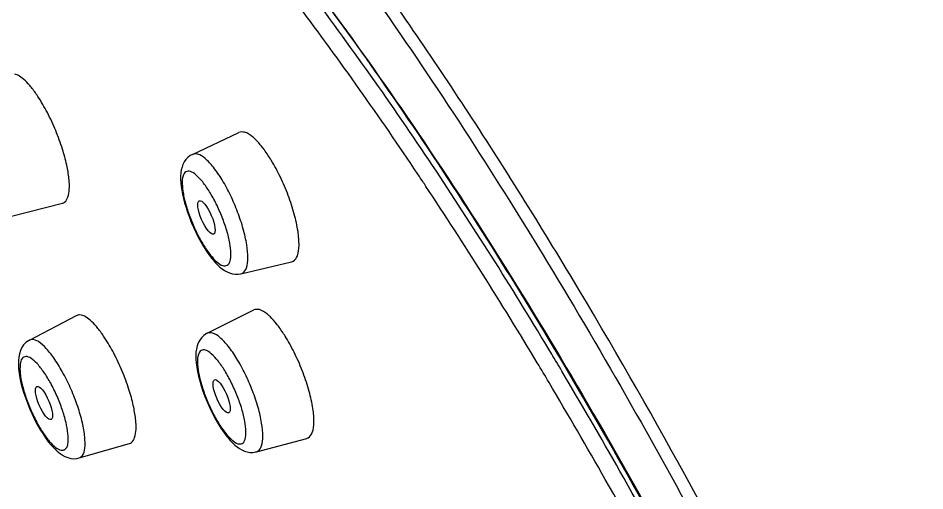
# Model space of a CAD drawing. Extents: x 11295 to 11888, y -24362 to -23942.
# Drawn here: x 11773.76 to 11787.96, y -24095.64 to -24088.24 of the extents above; entities that cross this region are included whole.
import ezdxf

# ---------------------------------------------------------------- set-up
doc = ezdxf.new("R2010")
doc.units = 0
doc.header["$MEASUREMENT"] = 0
doc.layers.get('0').update_dxf_attribs({"linetype": 'CONTINUOUS'})
doc.layers.add('02___PRT_ALL_AXES', color=7, linetype='CONTINUOUS')

msp = doc.modelspace()

# ---------------------------------------------------------------- linework, layer by layer
at = {"color": 7, "linetype": 'Continuous'}
for p, q in [((11773.825, -24089.179), (11773.783, -24089.149)), ((11776.489, -24090.372), (11776.489, -24090.372)), ((11780.145, -24090.872), (11780.12, -24090.833)), ((11776.7, -24091.849), (11776.772, -24091.948)), ((11776.792, -24091.999), (11776.807, -24092.017)), ((11777.248, -24092.24), (11777.248, -24092.24)), ((11774.867, -24092.949), (11774.825, -24092.919)), ((11776.72, -24093.17), (11776.72, -24093.17)), ((11773.936, -24093.278), (11773.921, -24093.286)), ((11773.937, -24093.278), (11773.936, -24093.278)), ((11776.796, -24094.413), (11776.84, -24094.496)), ((11776.84, -24094.496), (11776.886, -24094.577)), ((11776.936, -24094.636), (11777.008, -24094.735)), ((11777.028, -24094.786), (11777.042, -24094.802)), ((11777.491, -24095.024), (11777.491, -24095.024)), ((11774.715, -24095.121), (11774.715, -24095.121))]:
    msp.add_line(p, q, dxfattribs=at)
for points in [[(11776.489, -24090.372), (11776.455, -24090.39), (11776.419, -24090.418), (11776.388, -24090.451), (11776.362, -24090.489), (11776.341, -24090.529), (11776.326, -24090.571), (11776.315, -24090.615), (11776.308, -24090.661), (11776.305, -24090.71), (11776.304, -24090.761), (11776.307, -24090.815), (11776.313, -24090.872), (11776.322, -24090.932), (11776.334, -24090.996), (11776.349, -24091.062), (11776.367, -24091.132), (11776.389, -24091.204), (11776.413, -24091.278), (11776.441, -24091.355), (11776.472, -24091.432), (11776.505, -24091.511), (11776.542, -24091.589)], [(11776.542, -24091.589), (11776.58, -24091.666), (11776.621, -24091.742), (11776.665, -24091.815)], [(11776.665, -24091.815), (11776.709, -24091.886), (11776.756, -24091.952), (11776.793, -24092)], [(11776.807, -24092.017), (11776.845, -24092.061), (11776.882, -24092.1)], [(11776.882, -24092.1), (11776.919, -24092.134), (11776.956, -24092.163), (11776.993, -24092.189), (11777.032, -24092.21), (11777.072, -24092.227), (11777.115, -24092.24), (11777.159, -24092.247), (11777.204, -24092.247), (11777.248, -24092.24)], [(11776.72, -24093.17), (11776.71, -24093.175), (11776.668, -24093.204), (11776.632, -24093.239), (11776.603, -24093.279), (11776.58, -24093.322), (11776.563, -24093.369), (11776.552, -24093.417), (11776.545, -24093.467), (11776.542, -24093.521), (11776.544, -24093.577), (11776.548, -24093.638), (11776.556, -24093.702), (11776.568, -24093.769), (11776.584, -24093.841), (11776.603, -24093.916), (11776.627, -24093.994), (11776.654, -24094.075), (11776.684, -24094.159), (11776.718, -24094.243), (11776.756, -24094.328), (11776.796, -24094.413)], [(11773.921, -24093.286), (11773.88, -24093.316), (11773.846, -24093.353), (11773.818, -24093.395), (11773.796, -24093.44), (11773.78, -24093.49)], [(11773.78, -24093.49), (11773.77, -24093.542), (11773.765, -24093.598), (11773.764, -24093.658), (11773.768, -24093.723), (11773.776, -24093.793), (11773.788, -24093.866), (11773.805, -24093.943), (11773.826, -24094.024), (11773.851, -24094.106), (11773.879, -24094.189), (11773.91, -24094.273), (11773.944, -24094.356), (11773.981, -24094.438), (11774.019, -24094.518), (11774.06, -24094.596)], [(11774.06, -24094.596), (11774.102, -24094.67), (11774.145, -24094.74), (11774.189, -24094.805), (11774.233, -24094.866)], [(11776.886, -24094.577), (11776.934, -24094.655), (11776.984, -24094.728), (11777.029, -24094.787)], [(11777.042, -24094.802), (11777.079, -24094.846), (11777.116, -24094.884)], [(11774.233, -24094.866), (11774.278, -24094.921), (11774.323, -24094.97), (11774.37, -24095.015), (11774.417, -24095.053), (11774.448, -24095.074)], [(11777.116, -24094.884), (11777.152, -24094.918), (11777.189, -24094.948), (11777.226, -24094.973), (11777.264, -24094.995), (11777.304, -24095.012), (11777.346, -24095.025), (11777.39, -24095.033), (11777.434, -24095.033), (11777.479, -24095.027), (11777.491, -24095.024)], [(11774.447, -24095.073), (11774.492, -24095.098), (11774.536, -24095.115), (11774.583, -24095.127), (11774.63, -24095.132), (11774.678, -24095.129), (11774.715, -24095.121)]]:
    msp.add_lwpolyline(points, dxfattribs=at)
for centre, radius, start, end in [((11776.743, -24090.892), 1.051, 45.693, 49.1115), ((11776.233, -24091.32), 1.717, 36.3658, 38.6082), ((11724.867, -24127.584), 66.359, 33.62946, 33.78608), ((11719.542, -24131.065), 72.72, 30.98151, 33.55344), ((11776.965, -24093.677), 1.065, 45.6603, 49.0276), ((11776.46, -24094.098), 1.723, 36.449, 38.6097), ((11712.728, -24135.155), 80.932, 30.75985, 30.98133), ((11713.096, -24134.995), 80.27, 30.75973, 31.01743), ((11709.975, -24136.783), 84.13, 29.52255, 30.75396), ((11710.316, -24136.64), 83.499, 29.55219, 30.75425)]:
    msp.add_arc(centre, radius, start, end, dxfattribs=at)
for points, start_tangent, end_tangent in [([(11789.005, -24105.348), (11785.935, -24098.689), (11782.56, -24092.522), (11780.812, -24089.723), (11779.052, -24087.161), (11777.305, -24084.871), (11775.591, -24082.881), (11773.933, -24081.216), (11773.795, -24081.09)], (-0.388399, 0.921491), (-0.740816, 0.671708)), ([(11777.238, -24085.109), (11778.807, -24087.165), (11781.457, -24091.103), (11784.06, -24095.548), (11786.538, -24100.369), (11788.819, -24105.425)], (0.626664, -0.77929), (0.388379, -0.9215)), ([(11776.654, -24085.568), (11777.303, -24086.351), (11779.625, -24089.471), (11782.059, -24093.255), (11784.499, -24097.593), (11786.84, -24102.335), (11788.298, -24105.639)], (0.647943, -0.761688), (0.388111, -0.921613)), ([(11776.656, -24085.57), (11777.085, -24086.084), (11779.928, -24089.901), (11782.765, -24094.424), (11785.49, -24099.481), (11787.997, -24104.878), (11788.32, -24105.635)], (0.647638, -0.761948), (0.388052, -0.921637)), ([(11782.114, -24093.495), (11780.308, -24090.634), (11778.331, -24087.835), (11776.572, -24085.638)], (-0.514764, 0.857332), (-0.65088, 0.759181)), ([(11780.019, -24090.682), (11778.156, -24088.053), (11777.748, -24087.518)], (-0.556097, 0.831118), (-0.612182, 0.790717)), ([(11773.783, -24089.149), (11773.707, -24089.115)], (-0.849021, 0.528359), (-0.976796, 0.214171)), ([(11773.968, -24089.325), (11773.918, -24089.267), (11773.825, -24089.179)], (-0.631219, 0.775605), (-0.786729, 0.617298)), ([(11774.563, -24090.863), (11774.556, -24090.747), (11774.521, -24090.538), (11774.454, -24090.288), (11774.349, -24090), (11774.218, -24089.718), (11774.069, -24089.464), (11773.968, -24089.325)], (-0.007344, 0.999973), (-0.631219, 0.775605)), ([(11777.431, -24090.098), (11777.305, -24090.025), (11777.218, -24090.03)], (-0.756128, 0.654423), (-0.926683, -0.375843)), ([(11777.575, -24090.249), (11777.477, -24090.14)], (-0.624277, 0.781203), (-0.71578, 0.698326)), ([(11776.818, -24090.574), (11776.687, -24090.436), (11776.571, -24090.369), (11776.489, -24090.372)], (-0.624247, 0.781227), (-0.923615, -0.383322)), ([(11777.724, -24090.464), (11777.616, -24090.302)], (-0.519221, 0.85464), (-0.593233, 0.805031)), ([(11778.158, -24091.799), (11778.142, -24091.578), (11778.084, -24091.308), (11777.99, -24091.017), (11777.866, -24090.727), (11777.724, -24090.464)], (0.015281, 0.999883), (-0.519221, 0.85464)), ([(11776.65, -24090.803), (11776.547, -24090.695), (11776.457, -24090.64), (11776.387, -24090.645), (11776.343, -24090.708), (11776.33, -24090.827), (11776.347, -24090.99), (11776.394, -24091.185), (11776.467, -24091.395), (11776.559, -24091.604), (11776.664, -24091.793), (11776.7, -24091.849)], (-0.624215, 0.781253), (0.555126, -0.831766)), ([(11777.248, -24092.238), (11777.275, -24092.229), (11777.334, -24092.146), (11777.356, -24091.995), (11777.339, -24091.787), (11777.285, -24091.54), (11777.197, -24091.274), (11777.084, -24091.01), (11776.954, -24090.771), (11776.818, -24090.574)], (0.979516, 0.201368), (-0.624221, 0.781247)), ([(11776.965, -24092.112), (11777.035, -24092.106), (11777.079, -24092.042), (11777.092, -24091.923), (11777.075, -24091.759), (11777.027, -24091.564), (11776.954, -24091.354), (11776.862, -24091.146), (11776.757, -24090.957), (11776.65, -24090.803)], (0.970088, -0.242752), (-0.624173, 0.781286)), ([(11774.453, -24091.135), (11774.489, -24091.119), (11774.539, -24091.042), (11774.562, -24090.914), (11774.563, -24090.863)], (0.97017, 0.242427), (-0.007344, 0.999973)), ([(11778.042, -24092.05), (11778.068, -24092.041), (11778.132, -24091.957), (11778.158, -24091.799)], (0.979954, 0.199226), (0.015281, 0.999883)), ([(11776.772, -24091.948), (11776.875, -24092.057), (11776.965, -24092.112)], (0.624206, -0.78126), (0.970088, -0.242752)), ([(11777.663, -24092.873), (11777.537, -24092.8), (11777.45, -24092.805)], (-0.75515, 0.655552), (-0.917638, -0.397416)), ([(11774.825, -24092.919), (11774.723, -24092.882), (11774.673, -24092.895)], (-0.849021, 0.528359), (-0.895287, -0.44549)), ([(11775.009, -24093.093), (11774.96, -24093.036), (11774.867, -24092.949)], (-0.63284, 0.774282), (-0.787181, 0.616722)), ([(11777.807, -24093.023), (11777.709, -24092.915)], (-0.624277, 0.781203), (-0.71536, 0.698756)), ([(11775.607, -24094.623), (11775.599, -24094.507), (11775.564, -24094.299), (11775.496, -24094.049), (11775.39, -24093.763), (11775.259, -24093.483), (11775.11, -24093.231), (11775.009, -24093.093)], (-0.011877, 0.999929), (-0.63284, 0.774282)), ([(11777.956, -24093.239), (11777.846, -24093.075)], (-0.519835, 0.854267), (-0.59438, 0.804185)), ([(11777.049, -24093.372), (11776.918, -24093.234), (11776.804, -24093.166), (11776.72, -24093.17)], (-0.624244, 0.78123), (-0.91346, -0.406929)), ([(11778.391, -24094.567), (11778.375, -24094.349), (11778.317, -24094.08), (11778.222, -24093.791), (11778.098, -24093.501), (11777.956, -24093.239)], (0.013691, 0.999906), (-0.519835, 0.854267)), ([(11774.077, -24093.301), (11773.975, -24093.268), (11773.938, -24093.279)], (-0.848962, 0.528454), (-0.880296, -0.474424)), ([(11774.715, -24095.119), (11774.766, -24095.083), (11774.804, -24094.97), (11774.804, -24094.794), (11774.766, -24094.57), (11774.693, -24094.315), (11774.591, -24094.051), (11774.468, -24093.798), (11774.334, -24093.578), (11774.2, -24093.408), (11774.077, -24093.301)], (0.942677, 0.333707), (-0.848922, 0.528518)), ([(11777.491, -24095.023), (11777.515, -24095.014), (11777.572, -24094.933), (11777.592, -24094.783), (11777.573, -24094.577), (11777.518, -24094.332), (11777.429, -24094.068), (11777.315, -24093.806), (11777.185, -24093.568), (11777.049, -24093.372)], (0.975155, 0.221526), (-0.624218, 0.78125)), ([(11776.887, -24093.598), (11776.784, -24093.49), (11776.695, -24093.435), (11776.625, -24093.44), (11776.582, -24093.503), (11776.568, -24093.62), (11776.585, -24093.782), (11776.632, -24093.976), (11776.704, -24094.185), (11776.796, -24094.392), (11776.901, -24094.581), (11776.936, -24094.636)], (-0.624213, 0.781254), (0.555273, -0.831668)), ([(11773.96, -24093.562), (11773.88, -24093.535), (11773.822, -24093.567), (11773.793, -24093.656), (11773.793, -24093.795), (11773.824, -24093.972), (11773.883, -24094.174), (11773.966, -24094.383), (11774.064, -24094.583), (11774.171, -24094.757), (11774.277, -24094.891), (11774.374, -24094.974)], (-0.848905, 0.528545), (0.848851, -0.528632)), ([(11774.537, -24094.916), (11774.542, -24094.88), (11774.541, -24094.741), (11774.51, -24094.564), (11774.451, -24094.362), (11774.369, -24094.153), (11774.27, -24093.953), (11774.164, -24093.78), (11774.057, -24093.645), (11773.96, -24093.562)], (0.21589, 0.976418), (-0.848849, 0.528636)), ([(11777.201, -24094.898), (11777.27, -24094.893), (11777.314, -24094.829), (11777.327, -24094.711), (11777.31, -24094.549), (11777.263, -24094.355), (11777.19, -24094.147), (11777.098, -24093.94), (11776.994, -24093.752), (11776.887, -24093.598)], (0.969308, -0.24585), (-0.624176, 0.781284)), ([(11775.502, -24094.893), (11775.534, -24094.878), (11775.584, -24094.801), (11775.606, -24094.674), (11775.607, -24094.623)], (0.962987, 0.269547), (-0.011877, 0.999929)), ([(11778.28, -24094.813), (11778.302, -24094.805), (11778.365, -24094.724), (11778.391, -24094.567)], (0.974668, 0.223657), (0.013691, 0.999906)), ([(11777.008, -24094.735), (11777.111, -24094.843), (11777.201, -24094.898)], (0.624207, -0.781259), (0.969308, -0.24585)), ([(11774.476, -24094.996), (11774.512, -24094.969), (11774.537, -24094.916)], (0.923611, 0.383331), (0.21589, 0.976418)), ([(11774.374, -24094.974), (11774.455, -24095.001), (11774.476, -24094.996)], (0.848901, -0.528552), (0.923611, 0.383331)), ([(11786.622, -24102.015), (11786.034, -24100.776), (11784.195, -24097.165), (11783.182, -24095.327)], (-0.423184, 0.906044), (-0.49286, 0.870108)), ([(11786.392, -24102.137), (11785.807, -24100.907), (11783.981, -24097.321), (11782.953, -24095.456)], (-0.423184, 0.906044), (-0.493306, 0.869856))]:
    msp.add_spline(points, degree=3, dxfattribs=dict(at, start_tangent=start_tangent, end_tangent=end_tangent))
at = {"layer": '02___PRT_ALL_AXES', "color": 7, "linetype": 'Continuous'}
for p, q in [((11776.489, -24090.372), (11777.218, -24090.029)), ((11773.655, -24091.336), (11774.453, -24091.136)), ((11777.248, -24092.24), (11778.041, -24092.051)), ((11776.72, -24093.17), (11777.45, -24092.805)), ((11773.937, -24093.277), (11774.672, -24092.893)), ((11774.715, -24095.121), (11775.502, -24094.894)), ((11777.491, -24095.024), (11778.28, -24094.814))]:
    msp.add_line(p, q, dxfattribs=at)
for centre, major_axis, ratio in [((11776.709, -24091.358), (-0.112, 0.261), 0.291488), ((11776.946, -24094.155), (-0.111, 0.259), 0.291442), ((11774.166, -24094.262), (-0.111, 0.258), 0.291338)]:
    msp.add_ellipse(centre, major_axis=major_axis, ratio=ratio, dxfattribs=at)

doc.saveas('drawing.dxf')
